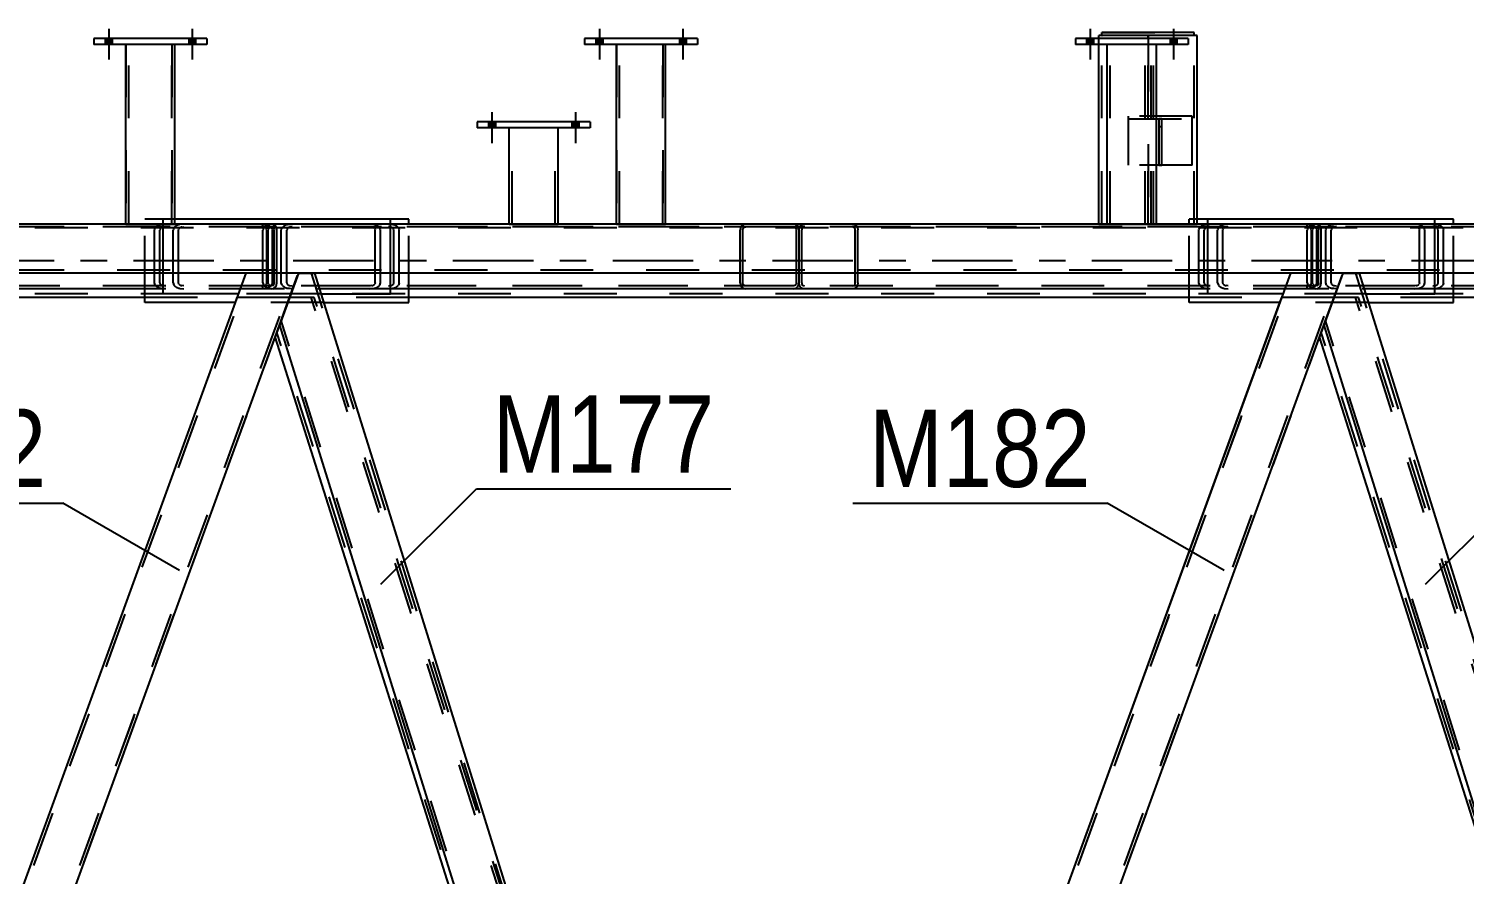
# Model space of a CAD drawing. Header units: millimetres. Extents: x -853 to 336, y -866 to -25.
# Drawn here: x 107.6 to 160.8, y -80 to -48.7 of the extents above; entities that cross this region are included whole.
import ezdxf

# ---------------------------------------------------------------- set-up
doc = ezdxf.new("R2010")
doc.units = ezdxf.units.MM
doc.linetypes.add('DXK_LINE_DOT2', pattern=[3.9198, 1.9599, -1.9599])
doc.linetypes.add('DXK_LINE_DOT3', pattern=[5.9187, 2.979, -0.9799, 0.9799, -0.9799])
doc.styles.add('Arial Narrow', font='ARIALN.TTF', dxfattribs={"height": 0.2})

# ---------------------------------------------------------------- blocks, each defined once
blk = doc.blocks.new('Part-570393679-5413 - 4720')
at = {"color": 7, "linetype": 'DXK_LINE_DOT2'}
for p, q in [((112.634, -57.727), (112.634, -55.728)), ((113.065, -55.728), (112.634, -55.728)), ((121.047, -57.727), (121.047, -55.909)), ((118.48, -58.491), (115.43, -58.491))]:
    blk.add_line(p, q, dxfattribs=at)
at = {"color": 2, "linetype": 'Continuous'}
for p, q in [((121.047, -55.728), (113.065, -55.728)), ((121.047, -55.909), (121.047, -55.728)), ((112.634, -58.491), (112.634, -57.727)), ((121.047, -58.491), (121.047, -57.727)), ((115.43, -58.491), (112.634, -58.491)), ((118.48, -58.491), (121.047, -58.491))]:
    blk.add_line(p, q, dxfattribs=at)
blk = doc.blocks.new('Part-570393679-4818 - 4720')
at = {"color": 7, "linetype": 'DXK_LINE_DOT2'}
for p, q in [((149.631, -52.017), (149.522, -52.017)), ((149.522, -52.017), (149.522, -53.727)), ((149.631, -53.727), (149.631, -52.017)), ((149.522, -52.29), (149.631, -52.29)), ((149.522, -53.727), (149.631, -53.727))]:
    blk.add_line(p, q, dxfattribs=at)
blk = doc.blocks.new('Bolt-570393679-4896 - 4720')
at = {"linetype": 'Continuous'}
for points in [[(110.737, -49.037), (110.483, -49.037), (110.483, -49.255), (110.737, -49.255)], [(110.737, -49.037), (110.483, -49.037), (110.483, -49.255), (110.737, -49.255)], [(113.828, -49.037), (113.574, -49.037), (113.574, -49.255), (113.828, -49.255)], [(113.828, -49.037), (113.574, -49.037), (113.574, -49.255), (113.828, -49.255)]]:
    blk.add_hatch(color=1, dxfattribs=at).paths.add_polyline_path(points)
at = {"color": 1, "linetype": 'Continuous'}
for p, q in [((110.61, -48.673), (110.61, -49.818)), ((110.61, -48.673), (110.61, -49.818)), ((113.701, -48.673), (113.701, -49.818)), ((113.701, -48.673), (113.701, -49.818)), ((110.483, -49.037), (110.483, -49.255)), ((110.483, -49.037), (110.483, -49.255)), ((110.737, -49.037), (110.737, -49.255)), ((110.737, -49.037), (110.737, -49.255)), ((113.574, -49.037), (113.574, -49.255)), ((113.574, -49.037), (113.574, -49.255)), ((113.828, -49.037), (113.828, -49.255)), ((113.828, -49.037), (113.828, -49.255))]:
    blk.add_line(p, q, dxfattribs=at)
blk = doc.blocks.new('Part-570393679-4812 - 4720')
at = {"color": 7, "linetype": 'DXK_LINE_DOT2'}
for p, q in [((301.035, -56.018), (-15.363, -56.019)), ((301.035, -55.909), (2.155, -55.909)), ((113.065, -55.909), (111.246, -55.909)), ((131.246, -55.909), (129.428, -55.909)), ((149.428, -55.909), (147.61, -55.909)), ((301.035, -57.618), (-15.363, -57.619)), ((118.242, -57.727), (115.708, -57.727)), ((156.939, -57.727), (154.405, -57.727))]:
    blk.add_line(p, q, dxfattribs=at)
at = {"color": 2, "linetype": 'Continuous'}
for p, q in [((111.246, -55.909), (94.883, -55.909)), ((129.428, -55.909), (113.065, -55.909)), ((147.61, -55.909), (131.246, -55.909)), ((165.792, -55.909), (149.428, -55.909)), ((115.708, -57.727), (79.545, -57.727)), ((154.405, -57.727), (118.242, -57.727)), ((193.103, -57.727), (156.939, -57.727))]:
    blk.add_line(p, q, dxfattribs=at)
blk = doc.blocks.new('Part-570393679-4860 - 4720')
at = {"color": 2, "linetype": 'Continuous'}
for p, q in [((150.831, -48.818), (147.412, -48.818)), ((147.412, -48.818), (147.412, -48.818)), ((147.412, -48.927), (147.412, -48.818)), ((149.155, -48.927), (149.088, -48.927)), ((150.831, -48.818), (150.831, -48.818)), ((150.831, -48.927), (150.831, -48.818))]:
    blk.add_line(p, q, dxfattribs=at)
at = {"color": 7, "linetype": 'DXK_LINE_DOT2'}
for p, q in [((147.412, -48.818), (150.831, -48.818)), ((150.831, -48.927), (147.412, -48.927)), ((147.412, -48.927), (147.412, -48.927)), ((149.088, -48.927), (147.412, -48.927)), ((147.412, -48.927), (147.412, -48.927)), ((150.831, -48.927), (149.155, -48.927)), ((150.831, -48.927), (150.831, -48.927)), ((150.831, -48.927), (150.831, -48.927))]:
    blk.add_line(p, q, dxfattribs=at)
blk = doc.blocks.new('Part-570393679-5192 - 4720')
at = {"color": 7, "linetype": 'DXK_LINE_DOT2'}
for p, q in [((150.758, -51.908), (148.394, -51.908)), ((148.394, -53.727), (148.394, -51.908)), ((148.394, -52.017), (150.758, -52.017)), ((150.758, -53.727), (150.758, -51.908)), ((150.758, -53.727), (148.394, -53.727))]:
    blk.add_line(p, q, dxfattribs=at)
blk = doc.blocks.new('Part-570393679-4940 - 4720')
at = {"color": 7, "linetype": 'DXK_LINE_DOT2'}
for p, q in [((95.769, -112.828), (115.824, -57.727)), ((97.472, -112.828), (117.527, -57.727)), ((116.94, -59.66), (117.643, -57.727))]:
    blk.add_line(p, q, dxfattribs=at)
at = {"color": 2, "linetype": 'Continuous'}
for p, q in [((96.228, -111.25), (115.708, -57.727)), ((117.643, -57.727), (115.708, -57.727)), ((97.588, -112.828), (116.94, -59.66))]:
    blk.add_line(p, q, dxfattribs=at)
blk = doc.blocks.new('Part-570393679-5670 - 4720')
at = {"color": 7, "linetype": 'DXK_LINE_DOT2'}
for p, q in [((77.649, -56.044), (77.618, -56.128)), ((77.618, -58.091), (77.618, -56.128)), ((77.817, -56.128), (77.832, -56.086)), ((77.817, -58.091), (77.817, -56.128)), ((78.015, -55.91), (77.864, -55.926)), ((77.94, -56.027), (78.015, -56.019)), ((116.278, -55.91), (78.015, -55.91)), ((116.278, -56.019), (78.015, -56.019)), ((81.741, -55.926), (81.589, -55.91)), ((81.589, -56.019), (81.665, -56.027)), ((81.772, -56.086), (81.787, -56.128)), ((81.787, -58.091), (81.787, -56.128)), ((81.986, -56.128), (81.955, -56.044)), ((81.986, -58.091), (81.986, -56.128)), ((112.307, -56.128), (112.338, -56.044)), ((112.307, -58.091), (112.307, -56.128)), ((112.521, -56.086), (112.506, -56.128)), ((112.506, -58.091), (112.506, -56.128)), ((112.553, -55.926), (112.704, -55.91)), ((112.704, -56.019), (112.628, -56.027)), ((116.278, -55.91), (116.43, -55.926)), ((116.354, -56.027), (116.278, -56.019)), ((116.476, -56.128), (116.461, -56.086)), ((116.476, -58.091), (116.476, -56.128)), ((116.644, -56.044), (116.675, -56.128)), ((116.675, -58.091), (116.675, -56.128)), ((77.618, -58.091), (77.649, -58.175)), ((77.832, -58.133), (77.817, -58.091)), ((77.864, -58.293), (78.015, -58.31)), ((78.015, -58.201), (77.94, -58.192)), ((116.278, -58.201), (78.015, -58.201)), ((82.349, -58.31), (78.015, -58.31)), ((81.665, -58.192), (81.589, -58.201)), ((81.589, -58.31), (81.741, -58.293)), ((81.787, -58.091), (81.772, -58.133)), ((81.955, -58.175), (81.986, -58.091)), ((116.278, -58.31), (97.69, -58.31)), ((112.338, -58.175), (112.307, -58.091)), ((112.506, -58.091), (112.521, -58.133)), ((112.704, -58.31), (112.553, -58.293)), ((112.628, -58.192), (112.704, -58.201)), ((116.278, -58.201), (116.354, -58.192)), ((116.43, -58.293), (116.278, -58.31)), ((116.461, -58.133), (116.476, -58.091)), ((116.675, -58.091), (116.644, -58.175))]:
    blk.add_line(p, q, dxfattribs=at)
at = {"color": 2, "linetype": 'Continuous'}
blk.add_line((97.69, -58.31), (82.349, -58.31), dxfattribs=at)
at = {"color": 7, "linetype": 'DXK_LINE_DOT2'}
for centre, radius, start, end in [((77.925, -56.293), 0.371, 99.5182, 138.0638), ((77.97, -56.21), 0.186, 99.5182, 138.0638), ((81.634, -56.21), 0.186, 41.9362, 80.4819), ((81.679, -56.293), 0.371, 41.9362, 80.4819), ((112.614, -56.293), 0.371, 99.5182, 138.0638), ((112.659, -56.21), 0.186, 99.5182, 138.0638), ((116.323, -56.21), 0.186, 41.9362, 80.4819), ((116.368, -56.293), 0.371, 41.9362, 80.4819), ((77.925, -57.927), 0.371, 221.9362, 260.4819), ((77.97, -58.009), 0.186, 221.9362, 260.4819), ((81.634, -58.009), 0.186, 279.5182, 318.0638), ((81.679, -57.927), 0.371, 279.5182, 318.0638), ((112.614, -57.927), 0.371, 221.9362, 260.4819), ((112.659, -58.009), 0.186, 221.9362, 260.4819), ((116.323, -58.009), 0.186, 279.5182, 318.0638), ((116.368, -57.927), 0.371, 279.5182, 318.0638)]:
    blk.add_arc(centre, radius, start, end, dxfattribs=at)
blk = doc.blocks.new('Part-570393679-4945 - 4720')
at = {"color": 7, "linetype": 'DXK_LINE_DOT2'}
for p, q in [((134.467, -112.827), (154.522, -57.727)), ((136.17, -112.827), (156.224, -57.727)), ((155.637, -59.659), (156.34, -57.727))]:
    blk.add_line(p, q, dxfattribs=at)
at = {"color": 2, "linetype": 'Continuous'}
for p, q in [((134.925, -111.25), (154.405, -57.727)), ((156.34, -57.727), (154.405, -57.727)), ((136.286, -112.827), (155.637, -59.659))]:
    blk.add_line(p, q, dxfattribs=at)
blk = doc.blocks.new('Part-570393679-5177 - 4720')
at = {"color": 2, "linetype": 'Continuous'}
for p, q in [((125.449, -55.909), (125.449, -52.345)), ((127.267, -55.909), (127.267, -52.345))]:
    blk.add_line(p, q, dxfattribs=at)
at = {"color": 7, "linetype": 'DXK_LINE_DOT2'}
for p, q in [((127.267, -52.345), (125.449, -52.345)), ((125.558, -55.911), (125.558, -52.345)), ((127.158, -55.911), (127.158, -52.345)), ((125.449, -55.909), (125.449, -55.911)), ((125.449, -55.911), (127.267, -55.911)), ((127.267, -55.911), (127.267, -55.909)), ((127.267, -55.909), (127.267, -55.911))]:
    blk.add_line(p, q, dxfattribs=at)
blk = doc.blocks.new('Part-570393679-5009 - 4720')
at = {"color": 2, "linetype": 'Continuous'}
for p, q in [((117.643, -57.727), (116.976, -59.56)), ((117.643, -57.727), (118.242, -57.727)), ((118.242, -57.727), (134.925, -111.25)), ((116.94, -59.66), (116.976, -59.56)), ((116.94, -59.66), (133.512, -112.827))]:
    blk.add_line(p, q, dxfattribs=at)
at = {"color": 7, "linetype": 'DXK_LINE_DOT2'}
for p, q in [((134.863, -111.419), (118.128, -57.727)), ((116.976, -59.56), (116.949, -59.634)), ((117.001, -59.49), (117.063, -59.321)), ((133.626, -112.827), (117.001, -59.49))]:
    blk.add_line(p, q, dxfattribs=at)
blk = doc.blocks.new('Part-570393679-5014 - 4720')
at = {"color": 2, "linetype": 'Continuous'}
for p, q in [((156.34, -57.727), (155.673, -59.56)), ((156.34, -57.727), (156.939, -57.727)), ((156.939, -57.727), (173.622, -111.25)), ((155.637, -59.659), (155.673, -59.56)), ((155.637, -59.659), (172.21, -112.827))]:
    blk.add_line(p, q, dxfattribs=at)
at = {"color": 7, "linetype": 'DXK_LINE_DOT2'}
for p, q in [((173.561, -111.419), (156.825, -57.727)), ((155.673, -59.56), (155.646, -59.634)), ((155.699, -59.49), (155.76, -59.321)), ((172.324, -112.827), (155.699, -59.49))]:
    blk.add_line(p, q, dxfattribs=at)
blk = doc.blocks.new('Part-570393679-5171 - 4720')
at = {"color": 2, "linetype": 'Continuous'}
for p, q in [((111.246, -55.909), (111.246, -49.255)), ((113.065, -55.909), (113.065, -49.255)), ((113.063, -55.911), (111.248, -55.911))]:
    blk.add_line(p, q, dxfattribs=at)
at = {"color": 7, "linetype": 'DXK_LINE_DOT2'}
for p, q in [((113.065, -49.255), (111.246, -49.255)), ((111.355, -55.911), (111.355, -49.255)), ((112.955, -55.911), (112.955, -49.255)), ((111.246, -55.911), (111.246, -55.909)), ((111.248, -55.911), (111.246, -55.911)), ((111.246, -55.911), (111.248, -55.911)), ((112.947, -55.911), (112.93, -55.911)), ((112.93, -55.911), (112.947, -55.911)), ((112.947, -55.911), (112.955, -55.911)), ((112.955, -55.911), (112.947, -55.911)), ((113.065, -55.911), (113.048, -55.911)), ((113.063, -55.911), (113.065, -55.911)), ((113.065, -55.909), (113.065, -55.911)), ((113.065, -55.911), (113.065, -55.909))]:
    blk.add_line(p, q, dxfattribs=at)
blk = doc.blocks.new('Part-570393679-5042 - 4720')
at = {"color": 7, "linetype": 'DXK_LINE_DOT2'}
for p, q in [((95.805, -112.728), (115.493, -58.637)), ((97.508, -112.728), (117.196, -58.637)), ((97.624, -112.728), (117.312, -58.637)), ((115.311, -58.819), (115.377, -58.637)), ((117.312, -58.637), (115.377, -58.637)), ((95.689, -112.728), (96.227, -111.25)), ((95.689, -112.728), (97.624, -112.728))]:
    blk.add_line(p, q, dxfattribs=at)
at = {"color": 2, "linetype": 'Continuous'}
blk.add_line((96.227, -111.25), (115.311, -58.819), dxfattribs=at)
blk = doc.blocks.new('Part-570393679-5043 - 4720')
at = {"color": 7, "linetype": 'DXK_LINE_DOT2'}
for p, q in [((134.503, -112.728), (154.19, -58.637)), ((136.205, -112.728), (155.893, -58.637)), ((136.322, -112.728), (156.009, -58.637)), ((154.008, -58.819), (154.074, -58.637)), ((156.009, -58.637), (154.074, -58.637)), ((134.387, -112.728), (134.925, -111.25)), ((134.387, -112.728), (136.322, -112.728))]:
    blk.add_line(p, q, dxfattribs=at)
at = {"color": 2, "linetype": 'Continuous'}
blk.add_line((134.925, -111.25), (154.008, -58.819), dxfattribs=at)
blk = doc.blocks.new('Part-570393679-5047 - 4720')
at = {"color": 2, "linetype": 'Continuous'}
for p, q in [((150.61, -49.037), (146.428, -49.037)), ((146.428, -49.037), (146.428, -49.255)), ((150.61, -49.255), (146.428, -49.255)), ((150.61, -49.037), (150.61, -49.255))]:
    blk.add_line(p, q, dxfattribs=at)
blk = doc.blocks.new('Part-570393679-5050 - 4720')
at = {"color": 2, "linetype": 'Continuous'}
for p, q in [((149.088, -48.927), (147.303, -48.927)), ((147.303, -49.037), (147.303, -48.927)), ((149.122, -48.927), (149.122, -49.037)), ((147.303, -55.909), (147.303, -49.255))]:
    blk.add_line(p, q, dxfattribs=at)
at = {"color": 7, "linetype": 'DXK_LINE_DOT2'}
for p, q in [((147.412, -55.911), (147.412, -48.927)), ((147.412, -48.927), (147.421, -48.927)), ((149.012, -55.911), (149.012, -48.927)), ((149.105, -48.927), (149.088, -48.927)), ((149.105, -48.927), (149.088, -48.927)), ((149.122, -48.927), (149.105, -48.927)), ((149.105, -48.927), (149.122, -48.927)), ((147.303, -49.255), (147.303, -49.037)), ((149.122, -55.911), (149.122, -49.037)), ((147.303, -55.911), (147.303, -55.909)), ((147.303, -55.911), (149.122, -55.911))]:
    blk.add_line(p, q, dxfattribs=at)
blk = doc.blocks.new('Part-570393679-5053 - 4720')
at = {"color": 2, "linetype": 'Continuous'}
for p, q in [((129.428, -55.909), (129.428, -49.255)), ((131.246, -55.909), (131.246, -49.255)), ((131.245, -55.911), (129.43, -55.911))]:
    blk.add_line(p, q, dxfattribs=at)
at = {"color": 7, "linetype": 'DXK_LINE_DOT2'}
for p, q in [((131.246, -49.255), (129.428, -49.255)), ((129.537, -55.911), (129.537, -49.255)), ((131.137, -55.911), (131.137, -49.255)), ((129.428, -55.911), (129.428, -55.909)), ((129.43, -55.911), (129.428, -55.911)), ((129.428, -55.911), (129.43, -55.911)), ((131.129, -55.911), (131.112, -55.911)), ((131.112, -55.911), (131.129, -55.911)), ((131.129, -55.911), (131.137, -55.911)), ((131.137, -55.911), (131.129, -55.911)), ((131.246, -55.911), (131.23, -55.911)), ((131.245, -55.911), (131.246, -55.911)), ((131.246, -55.909), (131.246, -55.911)), ((131.246, -55.911), (131.246, -55.909))]:
    blk.add_line(p, q, dxfattribs=at)
blk = doc.blocks.new('Bolt-570393679-5293 - 4720')
at = {"linetype": 'Continuous'}
for points in [[(147.101, -49.037), (146.846, -49.037), (146.846, -49.255), (147.101, -49.255)], [(147.101, -49.037), (146.846, -49.037), (146.846, -49.255), (147.101, -49.255)], [(150.192, -49.037), (149.937, -49.037), (149.937, -49.255), (150.192, -49.255)], [(150.192, -49.037), (149.937, -49.037), (149.937, -49.255), (150.192, -49.255)]]:
    blk.add_hatch(color=1, dxfattribs=at).paths.add_polyline_path(points)
at = {"color": 1, "linetype": 'Continuous'}
for p, q in [((146.974, -48.673), (146.974, -49.818)), ((146.974, -48.673), (146.974, -49.818)), ((150.065, -48.673), (150.065, -49.818)), ((150.065, -48.673), (150.065, -49.818)), ((146.846, -49.037), (146.846, -49.255)), ((146.846, -49.037), (146.846, -49.255)), ((147.101, -49.037), (147.101, -49.255)), ((147.101, -49.037), (147.101, -49.255)), ((149.937, -49.037), (149.937, -49.255)), ((149.937, -49.037), (149.937, -49.255)), ((150.192, -49.037), (150.192, -49.255)), ((150.192, -49.037), (150.192, -49.255))]:
    blk.add_line(p, q, dxfattribs=at)
blk = doc.blocks.new('Part-570393679-5056 - 4720')
at = {"color": 2, "linetype": 'Continuous'}
for p, q in [((132.428, -49.037), (128.246, -49.037)), ((128.246, -49.037), (128.246, -49.255)), ((132.428, -49.255), (128.246, -49.255)), ((132.428, -49.037), (132.428, -49.255))]:
    blk.add_line(p, q, dxfattribs=at)
blk = doc.blocks.new('Part-570393679-5059 - 4720')
at = {"color": 7, "linetype": 'DXK_LINE_DOT2'}
for p, q in [((131.246, -49.255), (129.428, -49.255)), ((129.428, -49.255), (129.428, -55.911)), ((129.537, -55.911), (129.537, -49.255)), ((131.137, -49.255), (131.137, -55.911)), ((131.246, -55.911), (131.246, -49.255)), ((129.428, -55.911), (131.246, -55.911))]:
    blk.add_line(p, q, dxfattribs=at)
blk = doc.blocks.new('Part-570393679-5062 - 4720')
at = {"color": 7, "linetype": 'DXK_LINE_DOT2'}
for p, q in [((132.428, -49.037), (128.246, -49.037)), ((128.246, -49.037), (128.246, -49.255)), ((132.428, -49.255), (128.246, -49.255)), ((132.428, -49.037), (132.428, -49.255))]:
    blk.add_line(p, q, dxfattribs=at)
blk = doc.blocks.new('Bolt-570393679-5253 - 4720')
at = {"linetype": 'Continuous'}
for points in [[(124.94, -52.127), (124.685, -52.127), (124.685, -52.345), (124.94, -52.345)], [(124.94, -52.127), (124.685, -52.127), (124.685, -52.345), (124.94, -52.345)], [(128.03, -52.127), (127.776, -52.127), (127.776, -52.345), (128.03, -52.345)], [(128.03, -52.127), (127.776, -52.127), (127.776, -52.345), (128.03, -52.345)]]:
    blk.add_hatch(color=1, dxfattribs=at).paths.add_polyline_path(points)
at = {"color": 1, "linetype": 'Continuous'}
for p, q in [((124.812, -51.763), (124.812, -52.908)), ((124.812, -51.763), (124.812, -52.908)), ((127.903, -51.763), (127.903, -52.908)), ((127.903, -51.763), (127.903, -52.908)), ((124.685, -52.127), (124.685, -52.345)), ((124.685, -52.127), (124.685, -52.345)), ((124.94, -52.127), (124.94, -52.345)), ((124.94, -52.127), (124.94, -52.345)), ((127.776, -52.127), (127.776, -52.345)), ((127.776, -52.127), (127.776, -52.345)), ((128.03, -52.127), (128.03, -52.345)), ((128.03, -52.127), (128.03, -52.345))]:
    blk.add_line(p, q, dxfattribs=at)
blk = doc.blocks.new('Part-570393679-5108 - 4720')
at = {"color": 2, "linetype": 'Continuous'}
for p, q in [((147.61, -55.909), (147.61, -49.255)), ((149.428, -55.909), (149.428, -49.255)), ((149.427, -55.911), (147.611, -55.911))]:
    blk.add_line(p, q, dxfattribs=at)
at = {"color": 7, "linetype": 'DXK_LINE_DOT2'}
for p, q in [((149.428, -49.255), (147.61, -49.255)), ((147.719, -55.911), (147.719, -49.255)), ((149.319, -55.911), (149.319, -49.255)), ((147.61, -55.911), (147.61, -55.909)), ((147.611, -55.911), (147.61, -55.911)), ((147.61, -55.911), (147.611, -55.911)), ((149.311, -55.911), (149.294, -55.911)), ((149.294, -55.911), (149.311, -55.911)), ((149.311, -55.911), (149.319, -55.911)), ((149.319, -55.911), (149.311, -55.911)), ((149.428, -55.911), (149.412, -55.911)), ((149.427, -55.911), (149.428, -55.911)), ((149.428, -55.909), (149.428, -55.911)), ((149.428, -55.911), (149.428, -55.909))]:
    blk.add_line(p, q, dxfattribs=at)
blk = doc.blocks.new('Part-570393679-5515 - 4720')
at = {"color": 7, "linetype": 'DXK_LINE_DOT2'}
for p, q in [((155.043, -56.044), (155.013, -56.128)), ((155.013, -58.091), (155.013, -56.128)), ((155.212, -56.128), (155.227, -56.086)), ((155.212, -58.091), (155.212, -56.128)), ((155.41, -55.91), (155.258, -55.926)), ((155.334, -56.027), (155.41, -56.019)), ((193.672, -55.91), (155.41, -55.91)), ((193.672, -56.019), (155.41, -56.019)), ((159.135, -55.926), (158.983, -55.91)), ((158.983, -56.019), (159.059, -56.027)), ((159.167, -56.086), (159.182, -56.128)), ((159.182, -58.091), (159.182, -56.128)), ((159.38, -56.128), (159.35, -56.044)), ((159.38, -58.091), (159.38, -56.128)), ((189.702, -56.128), (189.732, -56.044)), ((189.702, -58.091), (189.702, -56.128)), ((189.916, -56.086), (189.901, -56.128)), ((189.901, -58.091), (189.901, -56.128)), ((189.947, -55.926), (190.099, -55.91)), ((190.099, -56.019), (190.023, -56.027)), ((193.672, -55.91), (193.824, -55.926)), ((193.748, -56.027), (193.672, -56.019)), ((193.871, -56.128), (193.856, -56.086)), ((193.871, -58.091), (193.871, -56.128)), ((194.039, -56.044), (194.069, -56.128)), ((194.069, -58.091), (194.069, -56.128)), ((155.013, -58.091), (155.043, -58.175)), ((155.227, -58.133), (155.212, -58.091)), ((155.258, -58.293), (155.41, -58.31)), ((155.41, -58.2), (155.334, -58.192)), ((193.672, -58.2), (155.41, -58.2)), ((159.744, -58.31), (155.41, -58.31)), ((159.059, -58.192), (158.983, -58.2)), ((158.983, -58.31), (159.135, -58.293)), ((159.182, -58.091), (159.167, -58.133)), ((159.35, -58.175), (159.38, -58.091)), ((193.672, -58.31), (175.085, -58.31)), ((189.732, -58.175), (189.702, -58.091)), ((189.901, -58.091), (189.916, -58.133)), ((190.099, -58.31), (189.947, -58.293)), ((190.023, -58.192), (190.099, -58.2)), ((193.672, -58.2), (193.748, -58.192)), ((193.824, -58.293), (193.672, -58.31)), ((193.856, -58.133), (193.871, -58.091)), ((194.069, -58.091), (194.039, -58.175))]:
    blk.add_line(p, q, dxfattribs=at)
at = {"color": 2, "linetype": 'Continuous'}
blk.add_line((175.085, -58.31), (159.744, -58.31), dxfattribs=at)
at = {"color": 7, "linetype": 'DXK_LINE_DOT2'}
for centre, radius, start, end in [((155.32, -56.292), 0.371, 99.5182, 138.0638), ((155.365, -56.21), 0.186, 99.5182, 138.0638), ((159.029, -56.21), 0.186, 41.9362, 80.4819), ((159.074, -56.292), 0.371, 41.9362, 80.4819), ((190.009, -56.292), 0.371, 99.5182, 138.0638), ((190.054, -56.21), 0.186, 99.5182, 138.0638), ((193.718, -56.21), 0.186, 41.9362, 80.4819), ((193.763, -56.292), 0.371, 41.9362, 80.4819), ((155.32, -57.927), 0.371, 221.9362, 260.4819), ((155.365, -58.009), 0.186, 221.9362, 260.4819), ((159.029, -58.009), 0.186, 279.5182, 318.0638), ((159.074, -57.927), 0.371, 279.5182, 318.0638), ((190.009, -57.927), 0.371, 221.9362, 260.4819), ((190.054, -58.009), 0.186, 221.9362, 260.4819), ((193.718, -58.009), 0.186, 279.5182, 318.0638), ((193.763, -57.927), 0.371, 279.5182, 318.0638)]:
    blk.add_arc(centre, radius, start, end, dxfattribs=at)
blk = doc.blocks.new('Part-570393679-5533 - 4720')
at = {"color": 7, "linetype": 'DXK_LINE_DOT2'}
for p, q in [((111.944, -58.31), (111.944, -55.728)), ((121.047, -55.728), (111.944, -55.728)), ((121.737, -58.31), (121.737, -55.909)), ((118.582, -58.819), (115.311, -58.819))]:
    blk.add_line(p, q, dxfattribs=at)
at = {"color": 2, "linetype": 'Continuous'}
for p, q in [((121.737, -55.728), (121.047, -55.728)), ((121.737, -55.909), (121.737, -55.728)), ((111.944, -58.819), (111.944, -58.31)), ((121.737, -58.819), (121.737, -58.31)), ((115.311, -58.819), (111.944, -58.819)), ((118.582, -58.819), (121.737, -58.819))]:
    blk.add_line(p, q, dxfattribs=at)
blk = doc.blocks.new('Part-570393679-5174 - 4720')
at = {"color": 2, "linetype": 'Continuous'}
for p, q in [((114.246, -49.037), (110.065, -49.037)), ((110.065, -49.037), (110.065, -49.255)), ((114.246, -49.255), (110.065, -49.255)), ((114.246, -49.037), (114.246, -49.255))]:
    blk.add_line(p, q, dxfattribs=at)
blk = doc.blocks.new('Part-570393679-5234 - 4720')
at = {"color": 7, "linetype": 'DXK_LINE_DOT2'}
for p, q in [((114.246, -49.037), (110.065, -49.037)), ((110.065, -49.037), (110.065, -49.255)), ((114.246, -49.255), (110.065, -49.255)), ((114.246, -49.037), (114.246, -49.255))]:
    blk.add_line(p, q, dxfattribs=at)
blk = doc.blocks.new('Bolt-570393679-5239 - 4720')
at = {"linetype": 'Continuous'}
for points in [[(110.737, -49.037), (110.483, -49.037), (110.483, -49.255), (110.737, -49.255)], [(110.737, -49.037), (110.483, -49.037), (110.483, -49.255), (110.737, -49.255)], [(113.828, -49.037), (113.574, -49.037), (113.574, -49.255), (113.828, -49.255)], [(113.828, -49.037), (113.574, -49.037), (113.574, -49.255), (113.828, -49.255)]]:
    blk.add_hatch(color=1, dxfattribs=at).paths.add_polyline_path(points)
at = {"color": 1, "linetype": 'Continuous'}
for p, q in [((110.61, -48.673), (110.61, -49.818)), ((110.61, -48.673), (110.61, -49.818)), ((113.701, -48.673), (113.701, -49.818)), ((113.701, -48.673), (113.701, -49.818)), ((110.483, -49.037), (110.483, -49.255)), ((110.483, -49.037), (110.483, -49.255)), ((110.737, -49.037), (110.737, -49.255)), ((110.737, -49.037), (110.737, -49.255)), ((113.574, -49.037), (113.574, -49.255)), ((113.574, -49.037), (113.574, -49.255)), ((113.828, -49.037), (113.828, -49.255)), ((113.828, -49.037), (113.828, -49.255))]:
    blk.add_line(p, q, dxfattribs=at)
blk = doc.blocks.new('Bolt-570393679-5294 - 4720')
at = {"linetype": 'Continuous'}
for points in [[(128.919, -49.037), (128.665, -49.037), (128.665, -49.255), (128.919, -49.255)], [(128.919, -49.037), (128.665, -49.037), (128.665, -49.255), (128.919, -49.255)], [(132.01, -49.037), (131.755, -49.037), (131.755, -49.255), (132.01, -49.255)], [(132.01, -49.037), (131.755, -49.037), (131.755, -49.255), (132.01, -49.255)]]:
    blk.add_hatch(color=1, dxfattribs=at).paths.add_polyline_path(points)
at = {"color": 1, "linetype": 'Continuous'}
for p, q in [((128.792, -48.673), (128.792, -49.818)), ((128.792, -48.673), (128.792, -49.818)), ((131.883, -48.673), (131.883, -49.818)), ((131.883, -48.673), (131.883, -49.818)), ((128.665, -49.037), (128.665, -49.255)), ((128.665, -49.037), (128.665, -49.255)), ((128.919, -49.037), (128.919, -49.255)), ((128.919, -49.037), (128.919, -49.255)), ((131.755, -49.037), (131.755, -49.255)), ((131.755, -49.037), (131.755, -49.255)), ((132.01, -49.037), (132.01, -49.255)), ((132.01, -49.037), (132.01, -49.255))]:
    blk.add_line(p, q, dxfattribs=at)
blk = doc.blocks.new('Bolt-570393679-5295 - 4720')
at = {"linetype": 'Continuous'}
for points in [[(128.919, -49.037), (128.665, -49.037), (128.665, -49.255), (128.919, -49.255)], [(128.919, -49.037), (128.665, -49.037), (128.665, -49.255), (128.919, -49.255)], [(132.01, -49.037), (131.755, -49.037), (131.755, -49.255), (132.01, -49.255)], [(132.01, -49.037), (131.755, -49.037), (131.755, -49.255), (132.01, -49.255)]]:
    blk.add_hatch(color=1, dxfattribs=at).paths.add_polyline_path(points)
at = {"color": 1, "linetype": 'Continuous'}
for p, q in [((128.792, -48.673), (128.792, -49.818)), ((128.792, -48.673), (128.792, -49.818)), ((131.883, -48.673), (131.883, -49.818)), ((131.883, -48.673), (131.883, -49.818)), ((128.665, -49.037), (128.665, -49.255)), ((128.665, -49.037), (128.665, -49.255)), ((128.919, -49.037), (128.919, -49.255)), ((128.919, -49.037), (128.919, -49.255)), ((131.755, -49.037), (131.755, -49.255)), ((131.755, -49.037), (131.755, -49.255)), ((132.01, -49.037), (132.01, -49.255)), ((132.01, -49.037), (132.01, -49.255))]:
    blk.add_line(p, q, dxfattribs=at)
blk = doc.blocks.new('Part-570393679-5457 - 4720')
at = {"color": 2, "linetype": 'Continuous'}
for p, q in [((149.122, -49.037), (149.122, -48.927)), ((150.94, -48.927), (149.155, -48.927)), ((150.94, -55.728), (150.94, -48.927))]:
    blk.add_line(p, q, dxfattribs=at)
at = {"color": 7, "linetype": 'DXK_LINE_DOT2'}
for p, q in [((149.138, -48.927), (149.122, -48.927)), ((149.122, -48.927), (149.138, -48.927)), ((149.155, -48.927), (149.138, -48.927)), ((149.138, -48.927), (149.155, -48.927)), ((149.231, -55.911), (149.231, -48.927)), ((150.831, -55.911), (150.831, -48.927)), ((149.122, -49.037), (149.122, -55.911)), ((150.94, -55.911), (150.94, -55.728)), ((149.122, -55.911), (150.94, -55.911))]:
    blk.add_line(p, q, dxfattribs=at)
blk = doc.blocks.new('Part-570393679-5460 - 4720')
at = {"color": 7, "linetype": 'DXK_LINE_DOT2'}
for p, q in [((113.065, -49.255), (111.246, -49.255)), ((111.246, -49.255), (111.246, -55.911)), ((111.355, -55.911), (111.355, -49.255)), ((112.955, -49.255), (112.955, -55.911)), ((113.065, -55.911), (113.065, -49.255)), ((111.246, -55.911), (113.065, -55.911))]:
    blk.add_line(p, q, dxfattribs=at)
blk = doc.blocks.new('Part-570393679-5673 - 4720')
at = {"color": 7, "linetype": 'DXK_LINE_DOT2'}
for p, q in [((136.189, -56.128), (136.204, -56.044)), ((136.189, -57.727), (136.189, -56.128)), ((136.204, -56.044), (136.247, -55.974)), ((136.247, -55.974), (136.312, -55.926)), ((136.296, -56.086), (136.288, -56.128)), ((136.288, -58.091), (136.288, -56.128)), ((136.318, -56.051), (136.296, -56.086)), ((136.312, -55.926), (136.313, -55.926)), ((136.313, -55.926), (136.388, -55.91)), ((136.35, -56.027), (136.318, -56.051)), ((136.388, -56.019), (136.35, -56.027)), ((155.339, -55.91), (136.388, -55.91)), ((155.339, -56.019), (136.388, -56.019)), ((138.174, -55.91), (138.25, -55.926)), ((138.212, -56.027), (138.174, -56.019)), ((138.244, -56.051), (138.212, -56.027)), ((138.266, -56.086), (138.244, -56.051)), ((138.25, -55.926), (138.315, -55.974)), ((138.274, -56.128), (138.266, -56.086)), ((138.274, -58.091), (138.274, -56.128)), ((138.315, -55.974), (138.358, -56.044)), ((138.358, -56.044), (138.373, -56.128)), ((138.373, -58.091), (138.373, -56.128)), ((151.723, -56.05), (151.695, -56.128)), ((151.695, -58.091), (151.695, -56.128)), ((151.726, -56.044), (151.723, -56.05)), ((151.894, -56.128), (151.909, -56.086)), ((151.894, -58.091), (151.894, -56.128)), ((152.092, -55.91), (151.94, -55.926)), ((152.016, -56.027), (152.092, -56.019)), ((155.013, -56.019), (155.013, -55.91)), ((155.415, -55.926), (155.339, -55.91)), ((155.339, -56.019), (155.377, -56.027)), ((155.377, -56.027), (155.41, -56.051)), ((155.41, -56.051), (155.431, -56.086)), ((155.48, -55.974), (155.415, -55.926)), ((155.431, -56.086), (155.439, -56.128)), ((155.439, -58.091), (155.439, -56.128)), ((155.523, -56.044), (155.48, -55.974)), ((155.538, -56.128), (155.523, -56.044)), ((155.538, -58.091), (155.538, -56.128)), ((136.288, -58.091), (136.296, -58.133)), ((136.296, -58.133), (136.318, -58.169)), ((136.318, -58.169), (136.35, -58.192)), ((136.35, -58.192), (136.388, -58.201)), ((155.339, -58.201), (136.388, -58.201)), ((138.174, -58.201), (138.212, -58.192)), ((138.25, -58.293), (138.174, -58.31)), ((138.212, -58.192), (138.244, -58.169)), ((138.244, -58.169), (138.266, -58.133)), ((138.315, -58.246), (138.25, -58.293)), ((138.266, -58.133), (138.274, -58.091)), ((138.358, -58.175), (138.315, -58.246)), ((138.373, -58.091), (138.358, -58.175)), ((155.339, -58.31), (151.332, -58.31)), ((151.695, -58.091), (151.726, -58.175)), ((151.909, -58.133), (151.894, -58.091)), ((151.94, -58.293), (152.092, -58.31)), ((152.092, -58.201), (152.016, -58.192)), ((155.013, -58.31), (155.013, -58.201)), ((155.377, -58.192), (155.339, -58.201)), ((155.339, -58.31), (155.415, -58.293)), ((155.41, -58.169), (155.377, -58.192)), ((155.431, -58.133), (155.41, -58.169)), ((155.415, -58.293), (155.48, -58.246)), ((155.439, -58.091), (155.431, -58.133)), ((155.48, -58.246), (155.523, -58.175)), ((155.523, -58.175), (155.538, -58.091))]:
    blk.add_line(p, q, dxfattribs=at)
at = {"color": 2, "linetype": 'Continuous'}
for p, q in [((136.189, -58.091), (136.189, -57.727)), ((136.204, -58.175), (136.189, -58.091)), ((136.247, -58.246), (136.204, -58.175)), ((136.312, -58.293), (136.247, -58.246)), ((136.388, -58.31), (136.312, -58.293)), ((151.332, -58.31), (136.388, -58.31))]:
    blk.add_line(p, q, dxfattribs=at)
at = {"color": 7, "linetype": 'DXK_LINE_DOT2'}
for centre, radius, start, end in [((152.002, -56.292), 0.371, 99.5182, 138.0638), ((152.047, -56.21), 0.186, 99.5182, 138.0638), ((152.002, -57.927), 0.371, 221.9362, 260.4819), ((152.047, -58.009), 0.186, 221.9362, 260.4819)]:
    blk.add_arc(centre, radius, start, end, dxfattribs=at)
blk = doc.blocks.new('Part-570393679-5476 - 4720')
at = {"color": 2, "linetype": 'Continuous'}
for p, q in [((159.744, -55.728), (151.332, -55.728)), ((151.332, -55.909), (151.332, -55.728)), ((159.744, -55.909), (159.744, -55.728)), ((151.332, -58.491), (151.332, -57.727)), ((159.744, -58.491), (159.744, -57.727)), ((154.127, -58.491), (151.332, -58.491)), ((157.177, -58.491), (159.744, -58.491))]:
    blk.add_line(p, q, dxfattribs=at)
at = {"color": 7, "linetype": 'DXK_LINE_DOT2'}
for p, q in [((151.332, -57.727), (151.332, -55.909)), ((159.744, -57.727), (159.744, -55.909)), ((157.177, -58.491), (154.127, -58.491))]:
    blk.add_line(p, q, dxfattribs=at)
blk = doc.blocks.new('Part-570393679-5497 - 4720')
at = {"color": 2, "linetype": 'Continuous'}
for p, q in [((128.449, -52.127), (124.267, -52.127)), ((124.267, -52.127), (124.267, -52.345)), ((128.449, -52.345), (124.267, -52.345)), ((128.449, -52.127), (128.449, -52.345))]:
    blk.add_line(p, q, dxfattribs=at)
blk = doc.blocks.new('Part-570393679-5536 - 4720')
at = {"color": 2, "linetype": 'Continuous'}
for p, q in [((151.332, -55.728), (150.641, -55.728)), ((150.641, -55.909), (150.641, -55.728)), ((160.435, -55.728), (159.744, -55.728)), ((160.435, -55.909), (160.435, -55.728)), ((150.641, -58.819), (150.641, -58.31)), ((160.435, -58.819), (160.435, -58.31)), ((154.008, -58.819), (150.641, -58.819)), ((157.279, -58.819), (160.435, -58.819))]:
    blk.add_line(p, q, dxfattribs=at)
at = {"color": 7, "linetype": 'DXK_LINE_DOT2'}
for p, q in [((159.744, -55.728), (151.332, -55.728)), ((150.641, -58.31), (150.641, -55.909)), ((160.435, -58.31), (160.435, -55.909)), ((157.279, -58.819), (154.008, -58.819))]:
    blk.add_line(p, q, dxfattribs=at)
blk = doc.blocks.new('Part-570393679-5641 - 4720')
at = {"color": 7, "linetype": 'DXK_LINE_DOT2'}
for p, q in [((156.009, -58.637), (155.479, -60.094)), ((156.924, -58.637), (156.009, -58.637)), ((173.553, -111.439), (156.81, -58.637)), ((173.614, -111.271), (156.924, -58.637)), ((155.479, -60.094), (155.479, -60.094)), ((155.479, -60.094), (155.479, -60.094)), ((172.284, -112.728), (155.54, -59.926)), ((173.084, -112.728), (173.614, -111.271)), ((172.169, -112.728), (172.111, -112.546)), ((172.169, -112.728), (173.084, -112.728))]:
    blk.add_line(p, q, dxfattribs=at)
at = {"color": 2, "linetype": 'Continuous'}
blk.add_line((172.111, -112.546), (155.479, -60.094), dxfattribs=at)
blk = doc.blocks.new('Part-570393679-5585 - 4720')
at = {"color": 7, "linetype": 'DXK_LINE_DOT2'}
for p, q in [((155.704, -56.128), (155.734, -56.044)), ((155.704, -58.091), (155.704, -56.128)), ((155.917, -56.086), (155.902, -56.128)), ((155.902, -58.091), (155.902, -56.128)), ((155.949, -55.926), (156.101, -55.91)), ((156.101, -56.019), (156.025, -56.027)), ((174.688, -55.91), (156.101, -55.91)), ((174.688, -56.019), (156.101, -56.019)), ((159.674, -55.91), (159.826, -55.926)), ((159.75, -56.027), (159.674, -56.019)), ((159.873, -56.128), (159.857, -56.086)), ((159.873, -58.091), (159.873, -56.128)), ((160.041, -56.044), (160.071, -56.128)), ((160.071, -58.091), (160.071, -56.128)), ((172.718, -56.044), (172.703, -56.128)), ((172.703, -58.091), (172.703, -56.128)), ((172.761, -55.973), (172.718, -56.044)), ((172.826, -55.926), (172.761, -55.973)), ((172.802, -56.128), (172.81, -56.086)), ((172.802, -58.091), (172.802, -56.128)), ((172.81, -56.086), (172.831, -56.051)), ((172.902, -55.91), (172.826, -55.926)), ((172.831, -56.051), (172.864, -56.027)), ((172.864, -56.027), (172.902, -56.019)), ((174.764, -55.926), (174.688, -55.91)), ((174.688, -56.019), (174.726, -56.027)), ((174.726, -56.027), (174.758, -56.051)), ((174.758, -56.051), (174.78, -56.086)), ((174.828, -55.973), (174.764, -55.926)), ((174.78, -56.086), (174.787, -56.128)), ((174.787, -58.091), (174.787, -56.128)), ((174.871, -56.044), (174.828, -55.973)), ((174.887, -56.128), (174.871, -56.044)), ((174.887, -58.091), (174.887, -56.128)), ((155.734, -58.175), (155.704, -58.091)), ((155.902, -58.091), (155.917, -58.133)), ((156.007, -58.299), (155.949, -58.293)), ((156.101, -58.31), (156.007, -58.299)), ((156.025, -58.192), (156.101, -58.2)), ((174.688, -58.2), (156.101, -58.2)), ((174.688, -58.31), (156.101, -58.31)), ((159.674, -58.2), (159.75, -58.192)), ((159.826, -58.293), (159.674, -58.31)), ((159.857, -58.133), (159.873, -58.091)), ((160.071, -58.091), (160.041, -58.175)), ((172.703, -58.091), (172.718, -58.175)), ((172.718, -58.175), (172.761, -58.246)), ((172.761, -58.246), (172.826, -58.293)), ((172.81, -58.133), (172.802, -58.091)), ((172.831, -58.169), (172.81, -58.133)), ((172.826, -58.293), (172.902, -58.31)), ((172.864, -58.192), (172.831, -58.169)), ((172.902, -58.2), (172.864, -58.192)), ((174.726, -58.192), (174.688, -58.2)), ((174.688, -58.31), (174.764, -58.293)), ((174.758, -58.169), (174.726, -58.192)), ((174.78, -58.133), (174.758, -58.169)), ((174.764, -58.293), (174.828, -58.246)), ((174.787, -58.091), (174.78, -58.133)), ((174.828, -58.246), (174.871, -58.175)), ((174.871, -58.175), (174.887, -58.091))]:
    blk.add_line(p, q, dxfattribs=at)
for centre, radius, start, end in [((156.01, -56.292), 0.371, 99.5182, 138.0638), ((156.056, -56.21), 0.186, 99.5182, 138.0638), ((159.719, -56.21), 0.186, 41.9362, 80.4819), ((159.765, -56.292), 0.371, 41.9362, 80.4819), ((156.01, -57.927), 0.371, 221.9362, 260.4819), ((156.056, -58.009), 0.186, 221.9362, 260.4819), ((159.719, -58.009), 0.186, 279.5182, 318.0638), ((159.765, -57.927), 0.371, 279.5182, 318.0638)]:
    blk.add_arc(centre, radius, start, end, dxfattribs=at)
blk = doc.blocks.new('Part-570393679-5588 - 4720')
at = {"color": 7, "linetype": 'DXK_LINE_DOT2'}
for p, q in [((117.006, -56.128), (117.037, -56.044)), ((117.006, -58.091), (117.006, -56.128)), ((117.22, -56.086), (117.205, -56.128)), ((117.205, -58.091), (117.205, -56.128)), ((117.252, -55.926), (117.403, -55.91)), ((117.403, -56.019), (117.327, -56.027)), ((135.991, -55.91), (117.403, -55.91)), ((135.991, -56.019), (117.403, -56.019)), ((120.977, -55.91), (121.129, -55.926)), ((121.053, -56.027), (120.977, -56.019)), ((121.175, -56.128), (121.16, -56.086)), ((121.175, -58.091), (121.175, -56.128)), ((121.343, -56.044), (121.374, -56.128)), ((121.374, -58.091), (121.374, -56.128)), ((134.021, -56.044), (134.006, -56.128)), ((134.006, -58.091), (134.006, -56.128)), ((134.064, -55.974), (134.021, -56.044)), ((134.128, -55.926), (134.064, -55.974)), ((134.105, -56.128), (134.112, -56.086)), ((134.105, -58.091), (134.105, -56.128)), ((134.112, -56.086), (134.134, -56.051)), ((134.204, -55.91), (134.128, -55.926)), ((134.134, -56.051), (134.166, -56.027)), ((134.166, -56.027), (134.204, -56.019)), ((136.067, -55.926), (135.991, -55.91)), ((135.991, -56.019), (136.029, -56.027)), ((136.029, -56.027), (136.061, -56.051)), ((136.061, -56.051), (136.082, -56.086)), ((136.131, -55.974), (136.067, -55.926)), ((136.082, -56.086), (136.09, -56.128)), ((136.09, -58.091), (136.09, -56.128)), ((136.174, -56.044), (136.131, -55.974)), ((136.189, -56.128), (136.174, -56.044)), ((136.189, -58.091), (136.189, -56.128)), ((117.037, -58.175), (117.006, -58.091)), ((117.205, -58.091), (117.22, -58.133)), ((117.31, -58.299), (117.252, -58.293)), ((117.403, -58.31), (117.31, -58.299)), ((117.327, -58.192), (117.403, -58.201)), ((135.991, -58.201), (117.403, -58.201)), ((135.991, -58.31), (117.403, -58.31)), ((120.977, -58.201), (121.053, -58.192)), ((121.129, -58.293), (120.977, -58.31)), ((121.16, -58.133), (121.175, -58.091)), ((121.374, -58.091), (121.343, -58.175)), ((134.006, -58.091), (134.021, -58.175)), ((134.021, -58.175), (134.064, -58.246)), ((134.064, -58.246), (134.128, -58.293)), ((134.112, -58.133), (134.105, -58.091)), ((134.134, -58.169), (134.112, -58.133)), ((134.128, -58.293), (134.204, -58.31)), ((134.166, -58.192), (134.134, -58.169)), ((134.204, -58.201), (134.166, -58.192)), ((136.029, -58.192), (135.991, -58.201)), ((135.991, -58.31), (136.067, -58.293)), ((136.061, -58.169), (136.029, -58.192)), ((136.082, -58.133), (136.061, -58.169)), ((136.067, -58.293), (136.131, -58.246)), ((136.09, -58.091), (136.082, -58.133)), ((136.131, -58.246), (136.174, -58.175)), ((136.174, -58.175), (136.189, -58.091))]:
    blk.add_line(p, q, dxfattribs=at)
for centre, radius, start, end in [((117.313, -56.293), 0.371, 99.5182, 138.0638), ((117.358, -56.21), 0.186, 99.5182, 138.0638), ((121.022, -56.21), 0.186, 41.9362, 80.4819), ((121.067, -56.293), 0.371, 41.9362, 80.4819), ((117.313, -57.927), 0.371, 221.9362, 260.4819), ((117.358, -58.009), 0.186, 221.9362, 260.4819), ((121.022, -58.009), 0.186, 279.5182, 318.0638), ((121.067, -57.927), 0.371, 279.5182, 318.0638)]:
    blk.add_arc(centre, radius, start, end, dxfattribs=at)
blk = doc.blocks.new('Part-570393679-5614 - 4720')
at = {"color": 7, "linetype": 'DXK_LINE_DOT2'}
for p, q in [((297.987, -55.909), (-7.886, -55.91)), ((297.987, -56.055), (-7.886, -56.055)), ((297.987, -58.491), (-7.886, -58.491)), ((121.737, -58.637), (111.944, -58.637)), ((160.435, -58.637), (150.641, -58.637))]:
    blk.add_line(p, q, dxfattribs=at)
at = {"color": 7, "linetype": 'DXK_LINE_DOT3'}
blk.add_line((297.987, -57.273), (-7.886, -57.273), dxfattribs=at)
at = {"color": 2, "linetype": 'Continuous'}
for p, q in [((111.944, -58.637), (83.04, -58.637)), ((150.641, -58.637), (121.737, -58.637)), ((189.339, -58.637), (160.435, -58.637))]:
    blk.add_line(p, q, dxfattribs=at)
blk = doc.blocks.new('Part-570393679-5642 - 4720')
at = {"color": 7, "linetype": 'DXK_LINE_DOT2'}
for p, q in [((117.312, -58.637), (116.781, -60.094)), ((118.227, -58.637), (117.312, -58.637)), ((134.856, -111.439), (118.112, -58.637)), ((134.917, -111.271), (118.227, -58.637)), ((116.781, -60.094), (116.781, -60.094)), ((116.781, -60.094), (116.781, -60.094)), ((133.586, -112.728), (116.842, -59.926)), ((134.387, -112.728), (134.917, -111.271)), ((133.472, -112.728), (133.414, -112.546)), ((133.472, -112.728), (134.387, -112.728))]:
    blk.add_line(p, q, dxfattribs=at)
at = {"color": 2, "linetype": 'Continuous'}
blk.add_line((133.414, -112.546), (116.781, -60.094), dxfattribs=at)
blk = doc.blocks.new('Part-570393679-5667 - 4720')
at = {"color": 7, "linetype": 'DXK_LINE_DOT2'}
for p, q in [((97.492, -56.128), (97.507, -56.044)), ((97.492, -57.727), (97.492, -56.128)), ((97.507, -56.044), (97.55, -55.974)), ((97.55, -55.974), (97.614, -55.926)), ((97.599, -56.086), (97.591, -56.128)), ((97.591, -58.091), (97.591, -56.128)), ((97.62, -56.051), (97.599, -56.086)), ((97.614, -55.926), (97.69, -55.91)), ((97.652, -56.027), (97.62, -56.051)), ((97.69, -56.019), (97.652, -56.027)), ((116.642, -55.91), (97.69, -55.91)), ((116.642, -56.019), (97.69, -56.019)), ((99.477, -55.91), (99.553, -55.926)), ((99.515, -56.027), (99.477, -56.019)), ((99.547, -56.051), (99.515, -56.027)), ((99.569, -56.086), (99.547, -56.051)), ((99.553, -55.926), (99.617, -55.974)), ((99.576, -56.128), (99.569, -56.086)), ((99.576, -58.091), (99.576, -56.128)), ((99.617, -55.974), (99.66, -56.044)), ((99.66, -56.044), (99.675, -56.128)), ((99.675, -58.091), (99.675, -56.128)), ((113.028, -56.044), (112.998, -56.128)), ((112.998, -58.091), (112.998, -56.128)), ((113.197, -56.128), (113.212, -56.086)), ((113.197, -58.091), (113.197, -56.128)), ((113.395, -55.91), (113.243, -55.926)), ((113.319, -56.027), (113.395, -56.019)), ((116.316, -56.019), (116.316, -55.91)), ((116.718, -55.926), (116.642, -55.91)), ((116.642, -56.019), (116.68, -56.027)), ((116.68, -56.027), (116.712, -56.051)), ((116.712, -56.051), (116.734, -56.086)), ((116.782, -55.974), (116.718, -55.926)), ((116.734, -56.086), (116.741, -56.128)), ((116.741, -58.091), (116.741, -56.128)), ((116.825, -56.044), (116.782, -55.974)), ((116.841, -56.128), (116.825, -56.044)), ((116.841, -58.091), (116.841, -56.128)), ((97.591, -58.091), (97.599, -58.133)), ((97.599, -58.133), (97.62, -58.169)), ((97.62, -58.169), (97.652, -58.192)), ((97.652, -58.192), (97.69, -58.201)), ((116.642, -58.201), (97.69, -58.201)), ((99.477, -58.201), (99.515, -58.192)), ((99.553, -58.293), (99.477, -58.31)), ((99.515, -58.192), (99.547, -58.169)), ((99.547, -58.169), (99.569, -58.133)), ((99.617, -58.246), (99.553, -58.293)), ((99.569, -58.133), (99.576, -58.091)), ((99.66, -58.175), (99.617, -58.246)), ((99.675, -58.091), (99.66, -58.175)), ((116.642, -58.31), (112.634, -58.31)), ((112.998, -58.091), (113.028, -58.175)), ((113.212, -58.133), (113.197, -58.091)), ((113.243, -58.293), (113.395, -58.31)), ((113.395, -58.201), (113.319, -58.192)), ((116.316, -58.31), (116.316, -58.201)), ((116.68, -58.192), (116.642, -58.201)), ((116.642, -58.31), (116.718, -58.293)), ((116.712, -58.169), (116.68, -58.192)), ((116.734, -58.133), (116.712, -58.169)), ((116.718, -58.293), (116.782, -58.246)), ((116.741, -58.091), (116.734, -58.133)), ((116.782, -58.246), (116.825, -58.175)), ((116.825, -58.175), (116.841, -58.091))]:
    blk.add_line(p, q, dxfattribs=at)
at = {"color": 2, "linetype": 'Continuous'}
for p, q in [((97.492, -58.091), (97.492, -57.727)), ((97.507, -58.175), (97.492, -58.091)), ((97.55, -58.246), (97.507, -58.175)), ((97.614, -58.293), (97.55, -58.246)), ((97.69, -58.31), (97.614, -58.293)), ((112.634, -58.31), (97.69, -58.31))]:
    blk.add_line(p, q, dxfattribs=at)
at = {"color": 7, "linetype": 'DXK_LINE_DOT2'}
for centre, radius, start, end in [((113.305, -56.293), 0.371, 99.5182, 138.0638), ((113.35, -56.21), 0.186, 99.5182, 138.0638), ((113.305, -57.927), 0.371, 221.9362, 260.4819), ((113.35, -58.009), 0.186, 221.9362, 260.4819)]:
    blk.add_arc(centre, radius, start, end, dxfattribs=at)
blk = doc.blocks.new('Part-570393679-5676 - 4720')
at = {"color": 7, "linetype": 'DXK_LINE_DOT2'}
for p, q in [((116.346, -56.044), (116.316, -56.128)), ((116.316, -58.091), (116.316, -56.128)), ((116.514, -56.128), (116.529, -56.086)), ((116.514, -58.091), (116.514, -56.128)), ((116.713, -55.91), (116.561, -55.926)), ((116.637, -56.027), (116.713, -56.019)), ((154.975, -55.91), (116.713, -55.91)), ((154.975, -56.019), (116.713, -56.019)), ((120.438, -55.926), (120.286, -55.91)), ((120.286, -56.019), (120.362, -56.027)), ((120.469, -56.086), (120.485, -56.128)), ((120.485, -58.091), (120.485, -56.128)), ((120.655, -56.05), (120.653, -56.044)), ((120.683, -56.128), (120.655, -56.05)), ((120.683, -58.091), (120.683, -56.128)), ((151.005, -56.128), (151.035, -56.044)), ((151.005, -58.091), (151.005, -56.128)), ((151.218, -56.086), (151.203, -56.128)), ((151.203, -58.091), (151.203, -56.128)), ((151.25, -55.926), (151.402, -55.91)), ((151.402, -56.019), (151.326, -56.027)), ((154.975, -55.91), (155.127, -55.926)), ((155.051, -56.027), (154.975, -56.019)), ((155.173, -56.128), (155.158, -56.086)), ((155.173, -58.091), (155.173, -56.128)), ((155.342, -56.044), (155.372, -56.128)), ((155.372, -58.091), (155.372, -56.128)), ((116.316, -58.091), (116.346, -58.175)), ((116.529, -58.133), (116.514, -58.091)), ((116.561, -58.293), (116.713, -58.31)), ((116.713, -58.201), (116.637, -58.192)), ((154.975, -58.201), (116.713, -58.201)), ((121.047, -58.31), (116.713, -58.31)), ((120.362, -58.192), (120.286, -58.201)), ((120.286, -58.31), (120.438, -58.293)), ((120.485, -58.091), (120.469, -58.133)), ((120.653, -58.175), (120.683, -58.091)), ((154.975, -58.31), (136.388, -58.31)), ((151.035, -58.175), (151.005, -58.091)), ((151.203, -58.091), (151.218, -58.133)), ((151.402, -58.31), (151.25, -58.293)), ((151.326, -58.192), (151.402, -58.201)), ((154.975, -58.201), (155.051, -58.192)), ((155.127, -58.293), (154.975, -58.31)), ((155.158, -58.133), (155.173, -58.091)), ((155.372, -58.091), (155.342, -58.175))]:
    blk.add_line(p, q, dxfattribs=at)
at = {"color": 2, "linetype": 'Continuous'}
blk.add_line((136.388, -58.31), (121.047, -58.31), dxfattribs=at)
at = {"color": 7, "linetype": 'DXK_LINE_DOT2'}
for centre, radius, start, end in [((116.622, -56.293), 0.371, 99.5182, 138.0638), ((116.668, -56.21), 0.186, 99.5182, 138.0638), ((120.331, -56.21), 0.186, 41.9362, 80.4819), ((120.377, -56.293), 0.371, 41.9362, 80.4819), ((151.311, -56.292), 0.371, 99.5182, 138.0638), ((151.357, -56.21), 0.186, 99.5182, 138.0638), ((155.02, -56.21), 0.186, 41.9362, 80.4819), ((155.066, -56.292), 0.371, 41.9362, 80.4819), ((116.622, -57.927), 0.371, 221.9362, 260.4819), ((116.668, -58.009), 0.186, 221.9362, 260.4819), ((120.331, -58.009), 0.186, 279.5182, 318.0638), ((120.377, -57.927), 0.371, 279.5182, 318.0638), ((151.311, -57.927), 0.371, 221.9362, 260.4819), ((151.357, -58.009), 0.186, 221.9362, 260.4819), ((155.02, -58.009), 0.186, 279.5182, 318.0638), ((155.066, -57.927), 0.371, 279.5182, 318.0638)]:
    blk.add_arc(centre, radius, start, end, dxfattribs=at)
blk = doc.blocks.new('Mark-570393679-4936 - 4720')
at = {"color": 30, "linetype": 'Continuous'}
for p in [(99.486, -66.253), (113.24, -68.753)]:
    blk.add_line(p, (108.91, -66.253), dxfattribs=at)
at = {"color": 0}
blk.add_wipeout([(108.31, -65.653), (108.31, -62.653), (100.086, -62.653), (100.086, -65.653)], dxfattribs=at)
blk.add_wipeout([(108.31, -65.653), (108.31, -62.653), (100.086, -62.653), (100.086, -65.653)], dxfattribs=at)
at = {"color": 3, "style": 'Arial Narrow'}
blk.add_text('M182', height=2.8633, dxfattribs=at).set_placement((100.086, -65.653))
blk = doc.blocks.new('Mark-570393679-4941 - 4720')
at = {"color": 30, "linetype": 'Continuous'}
for p in [(138.183, -66.253), (151.937, -68.753)]:
    blk.add_line(p, (147.607, -66.253), dxfattribs=at)
at = {"color": 0}
blk.add_wipeout([(147.007, -65.653), (147.007, -62.653), (138.783, -62.653), (138.783, -65.653)], dxfattribs=at)
blk.add_wipeout([(147.007, -65.653), (147.007, -62.653), (138.783, -62.653), (138.783, -65.653)], dxfattribs=at)
at = {"color": 3, "style": 'Arial Narrow'}
blk.add_text('M182', height=2.8633, dxfattribs=at).set_placement((138.783, -65.653))
blk = doc.blocks.new('Mark-570393679-5005 - 4720')
at = {"color": 30, "linetype": 'Continuous'}
for p, q in [((120.7, -69.257), (124.236, -65.721)), ((124.236, -65.721), (133.659, -65.721))]:
    blk.add_line(p, q, dxfattribs=at)
at = {"color": 0}
blk.add_wipeout([(133.059, -65.121), (133.059, -62.121), (124.836, -62.121), (124.836, -65.121)], dxfattribs=at)
blk.add_wipeout([(133.059, -65.121), (133.059, -62.121), (124.836, -62.121), (124.836, -65.121)], dxfattribs=at)
at = {"color": 3, "style": 'Arial Narrow'}
blk.add_text('M177', height=2.8633, dxfattribs=at).set_placement((124.836, -65.121))
blk = doc.blocks.new('Mark-570393679-5010 - 4720')
at = {"color": 30, "linetype": 'Continuous'}
for p, q in [((159.397, -69.257), (162.933, -65.722)), ((162.933, -65.722), (172.357, -65.722))]:
    blk.add_line(p, q, dxfattribs=at)
at = {"color": 0}
blk.add_wipeout([(171.757, -65.122), (171.757, -62.122), (163.533, -62.122), (163.533, -65.122)], dxfattribs=at)
blk.add_wipeout([(171.757, -65.122), (171.757, -62.122), (163.533, -62.122), (163.533, -65.122)], dxfattribs=at)
at = {"color": 3, "style": 'Arial Narrow'}
blk.add_text('M177', height=2.8633, dxfattribs=at).set_placement((163.533, -65.122))

msp = doc.modelspace()

# ---------------------------------------------------------------- block references
for name in ['Bolt-570393679-4896 - 4720', 'Bolt-570393679-5239 - 4720', 'Bolt-570393679-5294 - 4720', 'Bolt-570393679-5295 - 4720', 'Bolt-570393679-5293 - 4720', 'Part-570393679-5050 - 4720', 'Part-570393679-4860 - 4720', 'Part-570393679-5457 - 4720', 'Part-570393679-5174 - 4720', 'Part-570393679-5234 - 4720', 'Part-570393679-5171 - 4720', 'Part-570393679-5460 - 4720', 'Part-570393679-5056 - 4720', 'Part-570393679-5062 - 4720', 'Part-570393679-5053 - 4720', 'Part-570393679-5059 - 4720', 'Part-570393679-5047 - 4720', 'Part-570393679-5108 - 4720', 'Bolt-570393679-5253 - 4720', 'Part-570393679-5192 - 4720', 'Part-570393679-4818 - 4720', 'Part-570393679-5497 - 4720', 'Part-570393679-5177 - 4720', 'Part-570393679-4812 - 4720', 'Part-570393679-5533 - 4720', 'Part-570393679-5413 - 4720', 'Part-570393679-5536 - 4720', 'Part-570393679-5476 - 4720', 'Part-570393679-5614 - 4720', 'Part-570393679-5670 - 4720', 'Part-570393679-5667 - 4720', 'Part-570393679-5676 - 4720', 'Part-570393679-5588 - 4720', 'Part-570393679-5673 - 4720', 'Part-570393679-5515 - 4720', 'Part-570393679-5585 - 4720', 'Part-570393679-4940 - 4720', 'Part-570393679-5009 - 4720', 'Part-570393679-4945 - 4720', 'Part-570393679-5014 - 4720', 'Part-570393679-5042 - 4720', 'Part-570393679-5642 - 4720', 'Part-570393679-5043 - 4720', 'Part-570393679-5641 - 4720']:
    msp.add_blockref(name, (0, 0))

# ---------------------------------------------------------------- next in the draw order: block references
for name in ['Mark-570393679-5005 - 4720', 'Mark-570393679-5010 - 4720', 'Mark-570393679-4936 - 4720', 'Mark-570393679-4941 - 4720']:
    msp.add_blockref(name, (0, 0))

doc.saveas('drawing.dxf')
